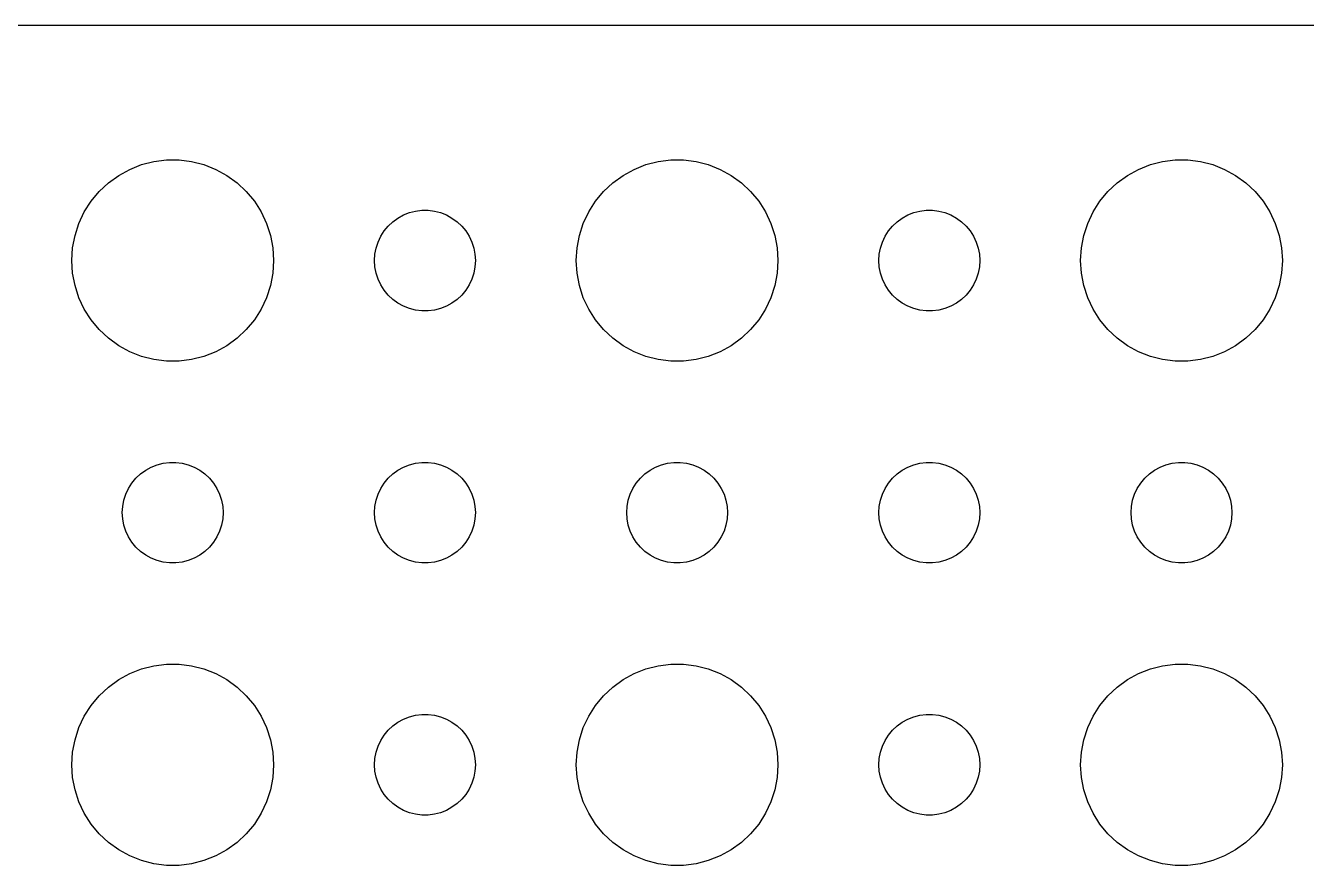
# Model space of a CAD drawing. Header units: metres. Extents: x -134 to 134, y 518 to 1078.
# Drawn here: x 63.12 to 101.21, y 597.01 to 621.99 of the extents above; entities that cross this region are included whole.
import ezdxf

# ---------------------------------------------------------------- set-up
doc = ezdxf.new("R2010")
doc.units = ezdxf.units.M

msp = doc.modelspace()

# ---------------------------------------------------------------- linework, layer by layer
for p, q in [((129.814, 621.99), (-129.814, 621.99)), ((66.2227, 617.714), (66.573, 617.853)), ((66.573, 617.853), (66.9379, 617.947)), ((66.9379, 617.947), (67.3116, 617.994)), ((67.3116, 617.994), (67.6884, 617.994)), ((67.6884, 617.994), (68.0621, 617.947)), ((68.0621, 617.947), (68.427, 617.853)), ((68.427, 617.853), (68.7773, 617.714)), ((81.2227, 617.714), (81.573, 617.853)), ((81.573, 617.853), (81.9379, 617.947)), ((81.9379, 617.947), (82.3116, 617.994)), ((82.3116, 617.994), (82.6884, 617.994)), ((82.6884, 617.994), (83.0621, 617.947)), ((83.0621, 617.947), (83.427, 617.853)), ((83.427, 617.853), (83.7773, 617.714)), ((96.2227, 617.714), (96.573, 617.853)), ((96.573, 617.853), (96.9379, 617.947)), ((96.9379, 617.947), (97.3116, 617.994)), ((97.3116, 617.994), (97.6884, 617.994)), ((97.6884, 617.994), (98.0621, 617.947)), ((98.0621, 617.947), (98.427, 617.853)), ((98.427, 617.853), (98.7773, 617.714)), ((65.5877, 617.312), (65.8925, 617.533)), ((65.8925, 617.533), (66.2227, 617.714)), ((68.7773, 617.714), (69.1075, 617.533)), ((69.1075, 617.533), (69.4123, 617.312)), ((80.5877, 617.312), (80.8925, 617.533)), ((80.8925, 617.533), (81.2227, 617.714)), ((83.7773, 617.714), (84.1075, 617.533)), ((84.1075, 617.533), (84.4123, 617.312)), ((95.5877, 617.312), (95.8925, 617.533)), ((95.8925, 617.533), (96.2227, 617.714)), ((98.7773, 617.714), (99.1075, 617.533)), ((99.1075, 617.533), (99.4123, 617.312)), ((65.073, 616.763), (65.3131, 617.054)), ((65.3131, 617.054), (65.5877, 617.312)), ((69.4123, 617.312), (69.6869, 617.054)), ((69.6869, 617.054), (69.927, 616.763)), ((80.073, 616.763), (80.3131, 617.054)), ((80.3131, 617.054), (80.5877, 617.312)), ((84.4123, 617.312), (84.6869, 617.054)), ((84.6869, 617.054), (84.927, 616.763)), ((95.073, 616.763), (95.3131, 617.054)), ((95.3131, 617.054), (95.5877, 617.312)), ((99.4123, 617.312), (99.6869, 617.054)), ((99.6869, 617.054), (99.927, 616.763)), ((64.8711, 616.445), (65.073, 616.763)), ((69.927, 616.763), (70.1289, 616.445)), ((79.8711, 616.445), (80.073, 616.763)), ((84.927, 616.763), (85.1289, 616.445)), ((94.8711, 616.445), (95.073, 616.763)), ((99.927, 616.763), (100.129, 616.445)), ((64.7107, 616.104), (64.8711, 616.445)), ((70.1289, 616.445), (70.2893, 616.104)), ((74.1963, 616.266), (74.3613, 616.357)), ((74.3613, 616.357), (74.5365, 616.427)), ((74.5365, 616.427), (74.7189, 616.473)), ((74.7189, 616.473), (74.9058, 616.497)), ((74.9058, 616.497), (75.0942, 616.497)), ((75.0942, 616.497), (75.2811, 616.473)), ((75.2811, 616.473), (75.4635, 616.427)), ((75.4635, 616.427), (75.6387, 616.357)), ((75.6387, 616.357), (75.8037, 616.266)), ((79.7107, 616.104), (79.8711, 616.445)), ((85.1289, 616.445), (85.2893, 616.104)), ((89.1963, 616.266), (89.3613, 616.357)), ((89.3613, 616.357), (89.5365, 616.427)), ((89.5365, 616.427), (89.7189, 616.473)), ((89.7189, 616.473), (89.9058, 616.497)), ((89.9058, 616.497), (90.0942, 616.497)), ((90.0942, 616.497), (90.2811, 616.473)), ((90.2811, 616.473), (90.4635, 616.427)), ((90.4635, 616.427), (90.6387, 616.357)), ((90.6387, 616.357), (90.8037, 616.266)), ((94.7107, 616.104), (94.8711, 616.445)), ((100.129, 616.445), (100.289, 616.104)), ((64.5943, 615.746), (64.7107, 616.104)), ((70.2893, 616.104), (70.4057, 615.746)), ((73.7865, 615.882), (73.9065, 616.027)), ((73.9065, 616.027), (74.0439, 616.156)), ((74.0439, 616.156), (74.1963, 616.266)), ((75.8037, 616.266), (75.9561, 616.156)), ((75.9561, 616.156), (76.0934, 616.027)), ((76.0934, 616.027), (76.2135, 615.882)), ((79.5943, 615.746), (79.7107, 616.104)), ((85.2893, 616.104), (85.4057, 615.746)), ((88.7865, 615.882), (88.9065, 616.027)), ((88.9065, 616.027), (89.0439, 616.156)), ((89.0439, 616.156), (89.1963, 616.266)), ((90.8037, 616.266), (90.9561, 616.156)), ((90.9561, 616.156), (91.0934, 616.027)), ((91.0934, 616.027), (91.2135, 615.882)), ((94.5943, 615.746), (94.7107, 616.104)), ((100.289, 616.104), (100.406, 615.746)), ((64.5237, 615.376), (64.5943, 615.746)), ((70.4057, 615.746), (70.4763, 615.376)), ((73.5471, 615.373), (73.6053, 615.552)), ((73.6053, 615.552), (73.6855, 615.723)), ((73.6855, 615.723), (73.7865, 615.882)), ((76.2135, 615.882), (76.3145, 615.723)), ((76.3145, 615.723), (76.3947, 615.552)), ((76.3947, 615.552), (76.4529, 615.373)), ((79.5237, 615.376), (79.5943, 615.746)), ((85.4057, 615.746), (85.4763, 615.376)), ((88.5471, 615.373), (88.6053, 615.552)), ((88.6053, 615.552), (88.6855, 615.723)), ((88.6855, 615.723), (88.7865, 615.882)), ((91.2135, 615.882), (91.3145, 615.723)), ((91.3145, 615.723), (91.3947, 615.552)), ((91.3947, 615.552), (91.4529, 615.373)), ((94.5237, 615.376), (94.5943, 615.746)), ((100.406, 615.746), (100.476, 615.376)), ((64.5, 615), (64.5237, 615.376)), ((70.4763, 615.376), (70.5, 615)), ((73.5, 615), (73.5118, 615.188)), ((73.5118, 615.188), (73.5471, 615.373)), ((76.4529, 615.373), (76.4882, 615.188)), ((76.4882, 615.188), (76.5, 615)), ((79.5, 615), (79.5237, 615.376)), ((85.4763, 615.376), (85.5, 615)), ((88.5, 615), (88.5118, 615.188)), ((88.5118, 615.188), (88.5471, 615.373)), ((91.4529, 615.373), (91.4882, 615.188)), ((91.4882, 615.188), (91.5, 615)), ((94.5, 615), (94.5237, 615.376)), ((100.476, 615.376), (100.5, 615)), ((64.5237, 614.624), (64.5, 615)), ((70.5, 615), (70.4763, 614.624)), ((73.5118, 614.812), (73.5, 615)), ((73.5471, 614.627), (73.5118, 614.812)), ((76.4882, 614.812), (76.4529, 614.627)), ((76.5, 615), (76.4882, 614.812)), ((79.5237, 614.624), (79.5, 615)), ((85.5, 615), (85.4763, 614.624)), ((88.5118, 614.812), (88.5, 615)), ((88.5471, 614.627), (88.5118, 614.812)), ((91.4882, 614.812), (91.4529, 614.627)), ((91.5, 615), (91.4882, 614.812)), ((94.5237, 614.624), (94.5, 615)), ((100.5, 615), (100.476, 614.624)), ((64.5943, 614.254), (64.5237, 614.624)), ((70.4763, 614.624), (70.4057, 614.254)), ((73.6053, 614.448), (73.5471, 614.627)), ((73.6855, 614.277), (73.6053, 614.448)), ((76.3947, 614.448), (76.3145, 614.277)), ((76.4529, 614.627), (76.3947, 614.448)), ((79.5943, 614.254), (79.5237, 614.624)), ((85.4763, 614.624), (85.4057, 614.254)), ((88.6053, 614.448), (88.5471, 614.627)), ((88.6855, 614.277), (88.6053, 614.448)), ((91.3947, 614.448), (91.3145, 614.277)), ((91.4529, 614.627), (91.3947, 614.448)), ((94.5943, 614.254), (94.5237, 614.624)), ((100.476, 614.624), (100.406, 614.254)), ((64.7107, 613.896), (64.5943, 614.254)), ((70.4057, 614.254), (70.2893, 613.896)), ((73.7865, 614.118), (73.6855, 614.277)), ((73.9065, 613.973), (73.7865, 614.118)), ((76.2135, 614.118), (76.0934, 613.973)), ((76.3145, 614.277), (76.2135, 614.118)), ((79.7107, 613.896), (79.5943, 614.254)), ((85.4057, 614.254), (85.2893, 613.896)), ((88.7865, 614.118), (88.6855, 614.277)), ((88.9065, 613.973), (88.7865, 614.118)), ((91.2135, 614.118), (91.0934, 613.973)), ((91.3145, 614.277), (91.2135, 614.118)), ((94.7107, 613.896), (94.5943, 614.254)), ((100.406, 614.254), (100.289, 613.896)), ((64.8711, 613.555), (64.7107, 613.896)), ((70.2893, 613.896), (70.1289, 613.555)), ((74.0439, 613.844), (73.9065, 613.973)), ((74.1963, 613.734), (74.0439, 613.844)), ((74.3613, 613.643), (74.1963, 613.734)), ((74.5365, 613.573), (74.3613, 613.643)), ((75.6387, 613.643), (75.4635, 613.573)), ((75.8037, 613.734), (75.6387, 613.643)), ((75.9561, 613.844), (75.8037, 613.734)), ((76.0934, 613.973), (75.9561, 613.844)), ((79.8711, 613.555), (79.7107, 613.896)), ((85.2893, 613.896), (85.1289, 613.555)), ((89.0439, 613.844), (88.9065, 613.973)), ((89.1963, 613.734), (89.0439, 613.844)), ((89.3613, 613.643), (89.1963, 613.734)), ((89.5365, 613.573), (89.3613, 613.643)), ((90.6387, 613.643), (90.4635, 613.573)), ((90.8037, 613.734), (90.6387, 613.643)), ((90.9561, 613.844), (90.8037, 613.734)), ((91.0934, 613.973), (90.9561, 613.844)), ((94.8711, 613.555), (94.7107, 613.896)), ((100.289, 613.896), (100.129, 613.555)), ((65.073, 613.237), (64.8711, 613.555)), ((65.3131, 612.946), (65.073, 613.237)), ((69.927, 613.237), (69.6869, 612.946)), ((70.1289, 613.555), (69.927, 613.237)), ((74.7189, 613.527), (74.5365, 613.573)), ((74.9058, 613.503), (74.7189, 613.527)), ((75.0942, 613.503), (74.9058, 613.503)), ((75.2811, 613.527), (75.0942, 613.503)), ((75.4635, 613.573), (75.2811, 613.527)), ((80.073, 613.237), (79.8711, 613.555)), ((80.3131, 612.946), (80.073, 613.237)), ((84.927, 613.237), (84.6869, 612.946)), ((85.1289, 613.555), (84.927, 613.237)), ((89.7189, 613.527), (89.5365, 613.573)), ((89.9058, 613.503), (89.7189, 613.527)), ((90.0942, 613.503), (89.9058, 613.503)), ((90.2811, 613.527), (90.0942, 613.503)), ((90.4635, 613.573), (90.2811, 613.527)), ((95.073, 613.237), (94.8711, 613.555)), ((95.3131, 612.946), (95.073, 613.237)), ((99.927, 613.237), (99.6869, 612.946)), ((100.129, 613.555), (99.927, 613.237)), ((65.5877, 612.688), (65.3131, 612.946)), ((69.6869, 612.946), (69.4123, 612.688)), ((80.5877, 612.688), (80.3131, 612.946)), ((84.6869, 612.946), (84.4123, 612.688)), ((95.5877, 612.688), (95.3131, 612.946)), ((99.6869, 612.946), (99.4123, 612.688)), ((65.8925, 612.467), (65.5877, 612.688)), ((69.4123, 612.688), (69.1075, 612.467)), ((80.8925, 612.467), (80.5877, 612.688)), ((84.4123, 612.688), (84.1075, 612.467)), ((95.8925, 612.467), (95.5877, 612.688)), ((99.4123, 612.688), (99.1075, 612.467)), ((66.2227, 612.286), (65.8925, 612.467)), ((66.573, 612.147), (66.2227, 612.286)), ((66.9379, 612.053), (66.573, 612.147)), ((68.427, 612.147), (68.0621, 612.053)), ((68.7773, 612.286), (68.427, 612.147)), ((69.1075, 612.467), (68.7773, 612.286)), ((81.2227, 612.286), (80.8925, 612.467)), ((81.573, 612.147), (81.2227, 612.286)), ((81.9379, 612.053), (81.573, 612.147)), ((83.427, 612.147), (83.0621, 612.053)), ((83.7773, 612.286), (83.427, 612.147)), ((84.1075, 612.467), (83.7773, 612.286)), ((96.2227, 612.286), (95.8925, 612.467)), ((96.573, 612.147), (96.2227, 612.286)), ((96.9379, 612.053), (96.573, 612.147)), ((98.427, 612.147), (98.0621, 612.053)), ((98.7773, 612.286), (98.427, 612.147)), ((99.1075, 612.467), (98.7773, 612.286)), ((67.3116, 612.006), (66.9379, 612.053)), ((67.6884, 612.006), (67.3116, 612.006)), ((68.0621, 612.053), (67.6884, 612.006)), ((82.3116, 612.006), (81.9379, 612.053)), ((82.6884, 612.006), (82.3116, 612.006)), ((83.0621, 612.053), (82.6884, 612.006)), ((97.3116, 612.006), (96.9379, 612.053)), ((97.6884, 612.006), (97.3116, 612.006)), ((98.0621, 612.053), (97.6884, 612.006)), ((66.5439, 608.656), (66.6963, 608.766)), ((66.6963, 608.766), (66.8613, 608.857)), ((66.8613, 608.857), (67.0365, 608.927)), ((67.0365, 608.927), (67.2189, 608.973)), ((67.2189, 608.973), (67.4058, 608.997)), ((67.4058, 608.997), (67.5942, 608.997)), ((67.5942, 608.997), (67.7811, 608.973)), ((67.7811, 608.973), (67.9635, 608.927)), ((67.9635, 608.927), (68.1387, 608.857)), ((68.1387, 608.857), (68.3037, 608.766)), ((68.3037, 608.766), (68.4561, 608.656)), ((74.0439, 608.656), (74.1963, 608.766)), ((74.1963, 608.766), (74.3613, 608.857)), ((74.3613, 608.857), (74.5365, 608.927)), ((74.5365, 608.927), (74.7189, 608.973)), ((74.7189, 608.973), (74.9058, 608.997)), ((74.9058, 608.997), (75.0942, 608.997)), ((75.0942, 608.997), (75.2811, 608.973)), ((75.2811, 608.973), (75.4635, 608.927)), ((75.4635, 608.927), (75.6387, 608.857)), ((75.6387, 608.857), (75.8037, 608.766)), ((75.8037, 608.766), (75.9561, 608.656)), ((81.5439, 608.656), (81.6963, 608.766)), ((81.6963, 608.766), (81.8613, 608.857)), ((81.8613, 608.857), (82.0365, 608.927)), ((82.0365, 608.927), (82.2189, 608.973)), ((82.2189, 608.973), (82.4058, 608.997)), ((82.4058, 608.997), (82.5942, 608.997)), ((82.5942, 608.997), (82.7811, 608.973)), ((82.7811, 608.973), (82.9635, 608.927)), ((82.9635, 608.927), (83.1387, 608.857)), ((83.1387, 608.857), (83.3037, 608.766)), ((83.3037, 608.766), (83.4561, 608.656)), ((89.0439, 608.656), (89.1963, 608.766)), ((89.1963, 608.766), (89.3613, 608.857)), ((89.3613, 608.857), (89.5365, 608.927)), ((89.5365, 608.927), (89.7189, 608.973)), ((89.7189, 608.973), (89.9058, 608.997)), ((89.9058, 608.997), (90.0942, 608.997)), ((90.0942, 608.997), (90.2811, 608.973)), ((90.2811, 608.973), (90.4635, 608.927)), ((90.4635, 608.927), (90.6387, 608.857)), ((90.6387, 608.857), (90.8037, 608.766)), ((90.8037, 608.766), (90.9561, 608.656)), ((96.5439, 608.656), (96.6963, 608.766)), ((96.6963, 608.766), (96.8613, 608.857)), ((96.8613, 608.857), (97.0365, 608.927)), ((97.0365, 608.927), (97.2189, 608.973)), ((97.2189, 608.973), (97.4058, 608.997)), ((97.4058, 608.997), (97.5942, 608.997)), ((97.5942, 608.997), (97.7811, 608.973)), ((97.7811, 608.973), (97.9635, 608.927)), ((97.9635, 608.927), (98.1387, 608.857)), ((98.1387, 608.857), (98.3037, 608.766)), ((98.3037, 608.766), (98.4561, 608.656)), ((66.1855, 608.223), (66.2865, 608.382)), ((66.2865, 608.382), (66.4065, 608.527)), ((66.4065, 608.527), (66.5439, 608.656)), ((68.4561, 608.656), (68.5934, 608.527)), ((68.5934, 608.527), (68.7135, 608.382)), ((68.7135, 608.382), (68.8145, 608.223)), ((73.6855, 608.223), (73.7865, 608.382)), ((73.7865, 608.382), (73.9065, 608.527)), ((73.9065, 608.527), (74.0439, 608.656)), ((75.9561, 608.656), (76.0934, 608.527)), ((76.0934, 608.527), (76.2135, 608.382)), ((76.2135, 608.382), (76.3145, 608.223)), ((81.1855, 608.223), (81.2865, 608.382)), ((81.2865, 608.382), (81.4065, 608.527)), ((81.4065, 608.527), (81.5439, 608.656)), ((83.4561, 608.656), (83.5934, 608.527)), ((83.5934, 608.527), (83.7135, 608.382)), ((83.7135, 608.382), (83.8145, 608.223)), ((88.6855, 608.223), (88.7865, 608.382)), ((88.7865, 608.382), (88.9065, 608.527)), ((88.9065, 608.527), (89.0439, 608.656)), ((90.9561, 608.656), (91.0934, 608.527)), ((91.0934, 608.527), (91.2135, 608.382)), ((91.2135, 608.382), (91.3145, 608.223)), ((96.1855, 608.223), (96.2865, 608.382)), ((96.2865, 608.382), (96.4065, 608.527)), ((96.4065, 608.527), (96.5439, 608.656)), ((98.4561, 608.656), (98.5934, 608.527)), ((98.5934, 608.527), (98.7135, 608.382)), ((98.7135, 608.382), (98.8145, 608.223)), ((66.0471, 607.873), (66.1053, 608.052)), ((66.1053, 608.052), (66.1855, 608.223)), ((68.8145, 608.223), (68.8947, 608.052)), ((68.8947, 608.052), (68.9529, 607.873)), ((73.5471, 607.873), (73.6053, 608.052)), ((73.6053, 608.052), (73.6855, 608.223)), ((76.3145, 608.223), (76.3947, 608.052)), ((76.3947, 608.052), (76.4529, 607.873)), ((81.0471, 607.873), (81.1053, 608.052)), ((81.1053, 608.052), (81.1855, 608.223)), ((83.8145, 608.223), (83.8947, 608.052)), ((83.8947, 608.052), (83.9529, 607.873)), ((88.5471, 607.873), (88.6053, 608.052)), ((88.6053, 608.052), (88.6855, 608.223)), ((91.3145, 608.223), (91.3947, 608.052)), ((91.3947, 608.052), (91.4529, 607.873)), ((96.0471, 607.873), (96.1053, 608.052)), ((96.1053, 608.052), (96.1855, 608.223)), ((98.8145, 608.223), (98.8947, 608.052)), ((98.8947, 608.052), (98.9529, 607.873)), ((66, 607.5), (66.0118, 607.688)), ((66.0118, 607.688), (66.0471, 607.873)), ((68.9529, 607.873), (68.9882, 607.688)), ((68.9882, 607.688), (69, 607.5)), ((73.5, 607.5), (73.5118, 607.688)), ((73.5118, 607.688), (73.5471, 607.873)), ((76.4529, 607.873), (76.4882, 607.688)), ((76.4882, 607.688), (76.5, 607.5)), ((81, 607.5), (81.0118, 607.688)), ((81.0118, 607.688), (81.0471, 607.873)), ((83.9529, 607.873), (83.9882, 607.688)), ((83.9882, 607.688), (84, 607.5)), ((88.5, 607.5), (88.5118, 607.688)), ((88.5118, 607.688), (88.5471, 607.873)), ((91.4529, 607.873), (91.4882, 607.688)), ((91.4882, 607.688), (91.5, 607.5)), ((96, 607.5), (96.0118, 607.688)), ((96.0118, 607.688), (96.0471, 607.873)), ((98.9529, 607.873), (98.9882, 607.688)), ((98.9882, 607.688), (99, 607.5)), ((66.0118, 607.312), (66, 607.5)), ((66.0471, 607.127), (66.0118, 607.312)), ((68.9882, 607.312), (68.9529, 607.127)), ((69, 607.5), (68.9882, 607.312)), ((73.5118, 607.312), (73.5, 607.5)), ((73.5471, 607.127), (73.5118, 607.312)), ((76.4882, 607.312), (76.4529, 607.127)), ((76.5, 607.5), (76.4882, 607.312)), ((81.0118, 607.312), (81, 607.5)), ((81.0471, 607.127), (81.0118, 607.312)), ((83.9882, 607.312), (83.9529, 607.127)), ((84, 607.5), (83.9882, 607.312)), ((88.5118, 607.312), (88.5, 607.5)), ((88.5471, 607.127), (88.5118, 607.312)), ((91.4882, 607.312), (91.4529, 607.127)), ((91.5, 607.5), (91.4882, 607.312)), ((96.0118, 607.312), (96, 607.5)), ((96.0471, 607.127), (96.0118, 607.312)), ((98.9882, 607.312), (98.9529, 607.127)), ((99, 607.5), (98.9882, 607.312)), ((66.1053, 606.948), (66.0471, 607.127)), ((66.1855, 606.777), (66.1053, 606.948)), ((66.2865, 606.618), (66.1855, 606.777)), ((68.8145, 606.777), (68.7135, 606.618)), ((68.8947, 606.948), (68.8145, 606.777)), ((68.9529, 607.127), (68.8947, 606.948)), ((73.6053, 606.948), (73.5471, 607.127)), ((73.6855, 606.777), (73.6053, 606.948)), ((73.7865, 606.618), (73.6855, 606.777)), ((76.3145, 606.777), (76.2135, 606.618)), ((76.3947, 606.948), (76.3145, 606.777)), ((76.4529, 607.127), (76.3947, 606.948)), ((81.1053, 606.948), (81.0471, 607.127)), ((81.1855, 606.777), (81.1053, 606.948)), ((81.2865, 606.618), (81.1855, 606.777)), ((83.8145, 606.777), (83.7135, 606.618)), ((83.8947, 606.948), (83.8145, 606.777)), ((83.9529, 607.127), (83.8947, 606.948)), ((88.6053, 606.948), (88.5471, 607.127)), ((88.6855, 606.777), (88.6053, 606.948)), ((88.7865, 606.618), (88.6855, 606.777)), ((91.3145, 606.777), (91.2135, 606.618)), ((91.3947, 606.948), (91.3145, 606.777)), ((91.4529, 607.127), (91.3947, 606.948)), ((96.1053, 606.948), (96.0471, 607.127)), ((96.1855, 606.777), (96.1053, 606.948)), ((96.2865, 606.618), (96.1855, 606.777)), ((98.8145, 606.777), (98.7135, 606.618)), ((98.8947, 606.948), (98.8145, 606.777)), ((98.9529, 607.127), (98.8947, 606.948)), ((66.4065, 606.473), (66.2865, 606.618)), ((66.5439, 606.344), (66.4065, 606.473)), ((68.5934, 606.473), (68.4561, 606.344)), ((68.7135, 606.618), (68.5934, 606.473)), ((73.9065, 606.473), (73.7865, 606.618)), ((74.0439, 606.344), (73.9065, 606.473)), ((76.0934, 606.473), (75.9561, 606.344)), ((76.2135, 606.618), (76.0934, 606.473)), ((81.4065, 606.473), (81.2865, 606.618)), ((81.5439, 606.344), (81.4065, 606.473)), ((83.5934, 606.473), (83.4561, 606.344)), ((83.7135, 606.618), (83.5934, 606.473)), ((88.9065, 606.473), (88.7865, 606.618)), ((89.0439, 606.344), (88.9065, 606.473)), ((91.0934, 606.473), (90.9561, 606.344)), ((91.2135, 606.618), (91.0934, 606.473)), ((96.4065, 606.473), (96.2865, 606.618)), ((96.5439, 606.344), (96.4065, 606.473)), ((98.5934, 606.473), (98.4561, 606.344)), ((98.7135, 606.618), (98.5934, 606.473)), ((66.6963, 606.234), (66.5439, 606.344)), ((66.8613, 606.143), (66.6963, 606.234)), ((67.0365, 606.073), (66.8613, 606.143)), ((67.2189, 606.027), (67.0365, 606.073)), ((67.4058, 606.003), (67.2189, 606.027)), ((67.5942, 606.003), (67.4058, 606.003)), ((67.7811, 606.027), (67.5942, 606.003)), ((67.9635, 606.073), (67.7811, 606.027)), ((68.1387, 606.143), (67.9635, 606.073)), ((68.3037, 606.234), (68.1387, 606.143)), ((68.4561, 606.344), (68.3037, 606.234)), ((74.1963, 606.234), (74.0439, 606.344)), ((74.3613, 606.143), (74.1963, 606.234)), ((74.5365, 606.073), (74.3613, 606.143)), ((74.7189, 606.027), (74.5365, 606.073)), ((74.9058, 606.003), (74.7189, 606.027)), ((75.0942, 606.003), (74.9058, 606.003)), ((75.2811, 606.027), (75.0942, 606.003)), ((75.4635, 606.073), (75.2811, 606.027)), ((75.6387, 606.143), (75.4635, 606.073)), ((75.8037, 606.234), (75.6387, 606.143)), ((75.9561, 606.344), (75.8037, 606.234)), ((81.6963, 606.234), (81.5439, 606.344)), ((81.8613, 606.143), (81.6963, 606.234)), ((82.0365, 606.073), (81.8613, 606.143)), ((82.2189, 606.027), (82.0365, 606.073)), ((82.4058, 606.003), (82.2189, 606.027)), ((82.5942, 606.003), (82.4058, 606.003)), ((82.7811, 606.027), (82.5942, 606.003)), ((82.9635, 606.073), (82.7811, 606.027)), ((83.1387, 606.143), (82.9635, 606.073)), ((83.3037, 606.234), (83.1387, 606.143)), ((83.4561, 606.344), (83.3037, 606.234)), ((89.1963, 606.234), (89.0439, 606.344)), ((89.3613, 606.143), (89.1963, 606.234)), ((89.5365, 606.073), (89.3613, 606.143)), ((89.7189, 606.027), (89.5365, 606.073)), ((89.9058, 606.003), (89.7189, 606.027)), ((90.0942, 606.003), (89.9058, 606.003)), ((90.2811, 606.027), (90.0942, 606.003)), ((90.4635, 606.073), (90.2811, 606.027)), ((90.6387, 606.143), (90.4635, 606.073)), ((90.8037, 606.234), (90.6387, 606.143)), ((90.9561, 606.344), (90.8037, 606.234)), ((96.6963, 606.234), (96.5439, 606.344)), ((96.8613, 606.143), (96.6963, 606.234)), ((97.0365, 606.073), (96.8613, 606.143)), ((97.2189, 606.027), (97.0365, 606.073)), ((97.4058, 606.003), (97.2189, 606.027)), ((97.5942, 606.003), (97.4058, 606.003)), ((97.7811, 606.027), (97.5942, 606.003)), ((97.9635, 606.073), (97.7811, 606.027)), ((98.1387, 606.143), (97.9635, 606.073)), ((98.3037, 606.234), (98.1387, 606.143)), ((98.4561, 606.344), (98.3037, 606.234)), ((66.573, 602.853), (66.9379, 602.947)), ((66.9379, 602.947), (67.3116, 602.994)), ((67.3116, 602.994), (67.6884, 602.994)), ((67.6884, 602.994), (68.0621, 602.947)), ((68.0621, 602.947), (68.427, 602.853)), ((81.573, 602.853), (81.9379, 602.947)), ((81.9379, 602.947), (82.3116, 602.994)), ((82.3116, 602.994), (82.6884, 602.994)), ((82.6884, 602.994), (83.0621, 602.947)), ((83.0621, 602.947), (83.427, 602.853)), ((96.573, 602.853), (96.9379, 602.947)), ((96.9379, 602.947), (97.3116, 602.994)), ((97.3116, 602.994), (97.6884, 602.994)), ((97.6884, 602.994), (98.0621, 602.947)), ((98.0621, 602.947), (98.427, 602.853)), ((65.8925, 602.533), (66.2227, 602.714)), ((66.2227, 602.714), (66.573, 602.853)), ((68.427, 602.853), (68.7773, 602.714)), ((68.7773, 602.714), (69.1075, 602.533)), ((80.8925, 602.533), (81.2227, 602.714)), ((81.2227, 602.714), (81.573, 602.853)), ((83.427, 602.853), (83.7773, 602.714)), ((83.7773, 602.714), (84.1075, 602.533)), ((95.8925, 602.533), (96.2227, 602.714)), ((96.2227, 602.714), (96.573, 602.853)), ((98.427, 602.853), (98.7773, 602.714)), ((98.7773, 602.714), (99.1075, 602.533)), ((65.3131, 602.054), (65.5877, 602.312)), ((65.5877, 602.312), (65.8925, 602.533)), ((69.1075, 602.533), (69.4123, 602.312)), ((69.4123, 602.312), (69.6869, 602.054)), ((80.3131, 602.054), (80.5877, 602.312)), ((80.5877, 602.312), (80.8925, 602.533)), ((84.1075, 602.533), (84.4123, 602.312)), ((84.4123, 602.312), (84.6869, 602.054)), ((95.3131, 602.054), (95.5877, 602.312)), ((95.5877, 602.312), (95.8925, 602.533)), ((99.1075, 602.533), (99.4123, 602.312)), ((99.4123, 602.312), (99.6869, 602.054)), ((65.073, 601.763), (65.3131, 602.054)), ((69.6869, 602.054), (69.927, 601.763)), ((80.073, 601.763), (80.3131, 602.054)), ((84.6869, 602.054), (84.927, 601.763)), ((95.073, 601.763), (95.3131, 602.054)), ((99.6869, 602.054), (99.927, 601.763)), ((64.7107, 601.104), (64.8711, 601.445)), ((64.8711, 601.445), (65.073, 601.763)), ((69.927, 601.763), (70.1289, 601.445)), ((70.1289, 601.445), (70.2893, 601.104)), ((74.3613, 601.357), (74.5365, 601.427)), ((74.5365, 601.427), (74.7189, 601.473)), ((74.7189, 601.473), (74.9058, 601.497)), ((74.9058, 601.497), (75.0942, 601.497)), ((75.0942, 601.497), (75.2811, 601.473)), ((75.2811, 601.473), (75.4635, 601.427)), ((75.4635, 601.427), (75.6387, 601.357)), ((79.7107, 601.104), (79.8711, 601.445)), ((79.8711, 601.445), (80.073, 601.763)), ((84.927, 601.763), (85.1289, 601.445)), ((85.1289, 601.445), (85.2893, 601.104)), ((89.3613, 601.357), (89.5365, 601.427)), ((89.5365, 601.427), (89.7189, 601.473)), ((89.7189, 601.473), (89.9058, 601.497)), ((89.9058, 601.497), (90.0942, 601.497)), ((90.0942, 601.497), (90.2811, 601.473)), ((90.2811, 601.473), (90.4635, 601.427)), ((90.4635, 601.427), (90.6387, 601.357)), ((94.7107, 601.104), (94.8711, 601.445)), ((94.8711, 601.445), (95.073, 601.763)), ((99.927, 601.763), (100.129, 601.445)), ((100.129, 601.445), (100.289, 601.104)), ((64.5943, 600.746), (64.7107, 601.104)), ((70.2893, 601.104), (70.4057, 600.746)), ((73.9065, 601.027), (74.0439, 601.156)), ((74.0439, 601.156), (74.1963, 601.266)), ((74.1963, 601.266), (74.3613, 601.357)), ((75.6387, 601.357), (75.8037, 601.266)), ((75.8037, 601.266), (75.9561, 601.156)), ((75.9561, 601.156), (76.0934, 601.027)), ((79.5943, 600.746), (79.7107, 601.104)), ((85.2893, 601.104), (85.4057, 600.746)), ((88.9065, 601.027), (89.0439, 601.156)), ((89.0439, 601.156), (89.1963, 601.266)), ((89.1963, 601.266), (89.3613, 601.357)), ((90.6387, 601.357), (90.8037, 601.266)), ((90.8037, 601.266), (90.9561, 601.156)), ((90.9561, 601.156), (91.0934, 601.027)), ((94.5943, 600.746), (94.7107, 601.104)), ((100.289, 601.104), (100.406, 600.746)), ((64.5237, 600.376), (64.5943, 600.746)), ((70.4057, 600.746), (70.4763, 600.376)), ((73.6053, 600.552), (73.6855, 600.723)), ((73.6855, 600.723), (73.7865, 600.882)), ((73.7865, 600.882), (73.9065, 601.027)), ((76.0934, 601.027), (76.2135, 600.882)), ((76.2135, 600.882), (76.3145, 600.723)), ((76.3145, 600.723), (76.3947, 600.552)), ((79.5237, 600.376), (79.5943, 600.746)), ((85.4057, 600.746), (85.4763, 600.376)), ((88.6053, 600.552), (88.6855, 600.723)), ((88.6855, 600.723), (88.7865, 600.882)), ((88.7865, 600.882), (88.9065, 601.027)), ((91.0934, 601.027), (91.2135, 600.882)), ((91.2135, 600.882), (91.3145, 600.723)), ((91.3145, 600.723), (91.3947, 600.552)), ((94.5237, 600.376), (94.5943, 600.746)), ((100.406, 600.746), (100.476, 600.376)), ((64.5, 600), (64.5237, 600.376)), ((70.4763, 600.376), (70.5, 600)), ((73.5118, 600.188), (73.5471, 600.373)), ((73.5471, 600.373), (73.6053, 600.552)), ((76.3947, 600.552), (76.4529, 600.373)), ((76.4529, 600.373), (76.4882, 600.188)), ((79.5, 600), (79.5237, 600.376)), ((85.4763, 600.376), (85.5, 600)), ((88.5118, 600.188), (88.5471, 600.373)), ((88.5471, 600.373), (88.6053, 600.552)), ((91.3947, 600.552), (91.4529, 600.373)), ((91.4529, 600.373), (91.4882, 600.188)), ((94.5, 600), (94.5237, 600.376)), ((100.476, 600.376), (100.5, 600)), ((64.5237, 599.624), (64.5, 600)), ((70.5, 600), (70.4763, 599.624)), ((73.5, 600), (73.5118, 600.188)), ((73.5118, 599.812), (73.5, 600)), ((76.4882, 600.188), (76.5, 600)), ((76.5, 600), (76.4882, 599.812)), ((79.5237, 599.624), (79.5, 600)), ((85.5, 600), (85.4763, 599.624)), ((88.5, 600), (88.5118, 600.188)), ((88.5118, 599.812), (88.5, 600)), ((91.4882, 600.188), (91.5, 600)), ((91.5, 600), (91.4882, 599.812)), ((94.5237, 599.624), (94.5, 600)), ((100.5, 600), (100.476, 599.624)), ((64.5943, 599.254), (64.5237, 599.624)), ((70.4763, 599.624), (70.4057, 599.254)), ((73.5471, 599.627), (73.5118, 599.812)), ((73.6053, 599.448), (73.5471, 599.627)), ((76.4529, 599.627), (76.3947, 599.448)), ((76.4882, 599.812), (76.4529, 599.627)), ((79.5943, 599.254), (79.5237, 599.624)), ((85.4763, 599.624), (85.4057, 599.254)), ((88.5471, 599.627), (88.5118, 599.812)), ((88.6053, 599.448), (88.5471, 599.627)), ((91.4529, 599.627), (91.3947, 599.448)), ((91.4882, 599.812), (91.4529, 599.627)), ((94.5943, 599.254), (94.5237, 599.624)), ((100.476, 599.624), (100.406, 599.254)), ((64.7107, 598.896), (64.5943, 599.254)), ((70.4057, 599.254), (70.2893, 598.896)), ((73.6855, 599.277), (73.6053, 599.448)), ((73.7865, 599.118), (73.6855, 599.277)), ((76.3145, 599.277), (76.2135, 599.118)), ((76.3947, 599.448), (76.3145, 599.277)), ((79.7107, 598.896), (79.5943, 599.254)), ((85.4057, 599.254), (85.2893, 598.896)), ((88.6855, 599.277), (88.6053, 599.448)), ((88.7865, 599.118), (88.6855, 599.277)), ((91.3145, 599.277), (91.2135, 599.118)), ((91.3947, 599.448), (91.3145, 599.277)), ((94.7107, 598.896), (94.5943, 599.254)), ((100.406, 599.254), (100.289, 598.896)), ((64.8711, 598.555), (64.7107, 598.896)), ((70.2893, 598.896), (70.1289, 598.555)), ((73.9065, 598.973), (73.7865, 599.118)), ((74.0439, 598.844), (73.9065, 598.973)), ((74.1963, 598.734), (74.0439, 598.844)), ((75.9561, 598.844), (75.8037, 598.734)), ((76.0934, 598.973), (75.9561, 598.844)), ((76.2135, 599.118), (76.0934, 598.973)), ((79.8711, 598.555), (79.7107, 598.896)), ((85.2893, 598.896), (85.1289, 598.555)), ((88.9065, 598.973), (88.7865, 599.118)), ((89.0439, 598.844), (88.9065, 598.973)), ((89.1963, 598.734), (89.0439, 598.844)), ((90.9561, 598.844), (90.8037, 598.734)), ((91.0934, 598.973), (90.9561, 598.844)), ((91.2135, 599.118), (91.0934, 598.973)), ((94.8711, 598.555), (94.7107, 598.896)), ((100.289, 598.896), (100.129, 598.555)), ((65.073, 598.237), (64.8711, 598.555)), ((70.1289, 598.555), (69.927, 598.237)), ((74.3613, 598.643), (74.1963, 598.734)), ((74.5365, 598.573), (74.3613, 598.643)), ((74.7189, 598.527), (74.5365, 598.573)), ((74.9058, 598.503), (74.7189, 598.527)), ((75.0942, 598.503), (74.9058, 598.503)), ((75.2811, 598.527), (75.0942, 598.503)), ((75.4635, 598.573), (75.2811, 598.527)), ((75.6387, 598.643), (75.4635, 598.573)), ((75.8037, 598.734), (75.6387, 598.643)), ((80.073, 598.237), (79.8711, 598.555)), ((85.1289, 598.555), (84.927, 598.237)), ((89.3613, 598.643), (89.1963, 598.734)), ((89.5365, 598.573), (89.3613, 598.643)), ((89.7189, 598.527), (89.5365, 598.573)), ((89.9058, 598.503), (89.7189, 598.527)), ((90.0942, 598.503), (89.9058, 598.503)), ((90.2811, 598.527), (90.0942, 598.503)), ((90.4635, 598.573), (90.2811, 598.527)), ((90.6387, 598.643), (90.4635, 598.573)), ((90.8037, 598.734), (90.6387, 598.643)), ((95.073, 598.237), (94.8711, 598.555)), ((100.129, 598.555), (99.927, 598.237)), ((65.3131, 597.946), (65.073, 598.237)), ((69.927, 598.237), (69.6869, 597.946)), ((80.3131, 597.946), (80.073, 598.237)), ((84.927, 598.237), (84.6869, 597.946)), ((95.3131, 597.946), (95.073, 598.237)), ((99.927, 598.237), (99.6869, 597.946)), ((65.5877, 597.688), (65.3131, 597.946)), ((65.8925, 597.467), (65.5877, 597.688)), ((69.4123, 597.688), (69.1075, 597.467)), ((69.6869, 597.946), (69.4123, 597.688)), ((80.5877, 597.688), (80.3131, 597.946)), ((80.8925, 597.467), (80.5877, 597.688)), ((84.4123, 597.688), (84.1075, 597.467)), ((84.6869, 597.946), (84.4123, 597.688)), ((95.5877, 597.688), (95.3131, 597.946)), ((95.8925, 597.467), (95.5877, 597.688)), ((99.4123, 597.688), (99.1075, 597.467)), ((99.6869, 597.946), (99.4123, 597.688)), ((66.2227, 597.286), (65.8925, 597.467)), ((66.573, 597.147), (66.2227, 597.286)), ((68.7773, 597.286), (68.427, 597.147)), ((69.1075, 597.467), (68.7773, 597.286)), ((81.2227, 597.286), (80.8925, 597.467)), ((81.573, 597.147), (81.2227, 597.286)), ((83.7773, 597.286), (83.427, 597.147)), ((84.1075, 597.467), (83.7773, 597.286)), ((96.2227, 597.286), (95.8925, 597.467)), ((96.573, 597.147), (96.2227, 597.286)), ((98.7773, 597.286), (98.427, 597.147)), ((99.1075, 597.467), (98.7773, 597.286)), ((66.9379, 597.053), (66.573, 597.147)), ((67.3116, 597.006), (66.9379, 597.053)), ((67.6884, 597.006), (67.3116, 597.006)), ((68.0621, 597.053), (67.6884, 597.006)), ((68.427, 597.147), (68.0621, 597.053)), ((81.9379, 597.053), (81.573, 597.147)), ((82.3116, 597.006), (81.9379, 597.053)), ((82.6884, 597.006), (82.3116, 597.006)), ((83.0621, 597.053), (82.6884, 597.006)), ((83.427, 597.147), (83.0621, 597.053)), ((96.9379, 597.053), (96.573, 597.147)), ((97.3116, 597.006), (96.9379, 597.053)), ((97.6884, 597.006), (97.3116, 597.006)), ((98.0621, 597.053), (97.6884, 597.006)), ((98.427, 597.147), (98.0621, 597.053))]:
    msp.add_line(p, q)

doc.saveas('drawing.dxf')
